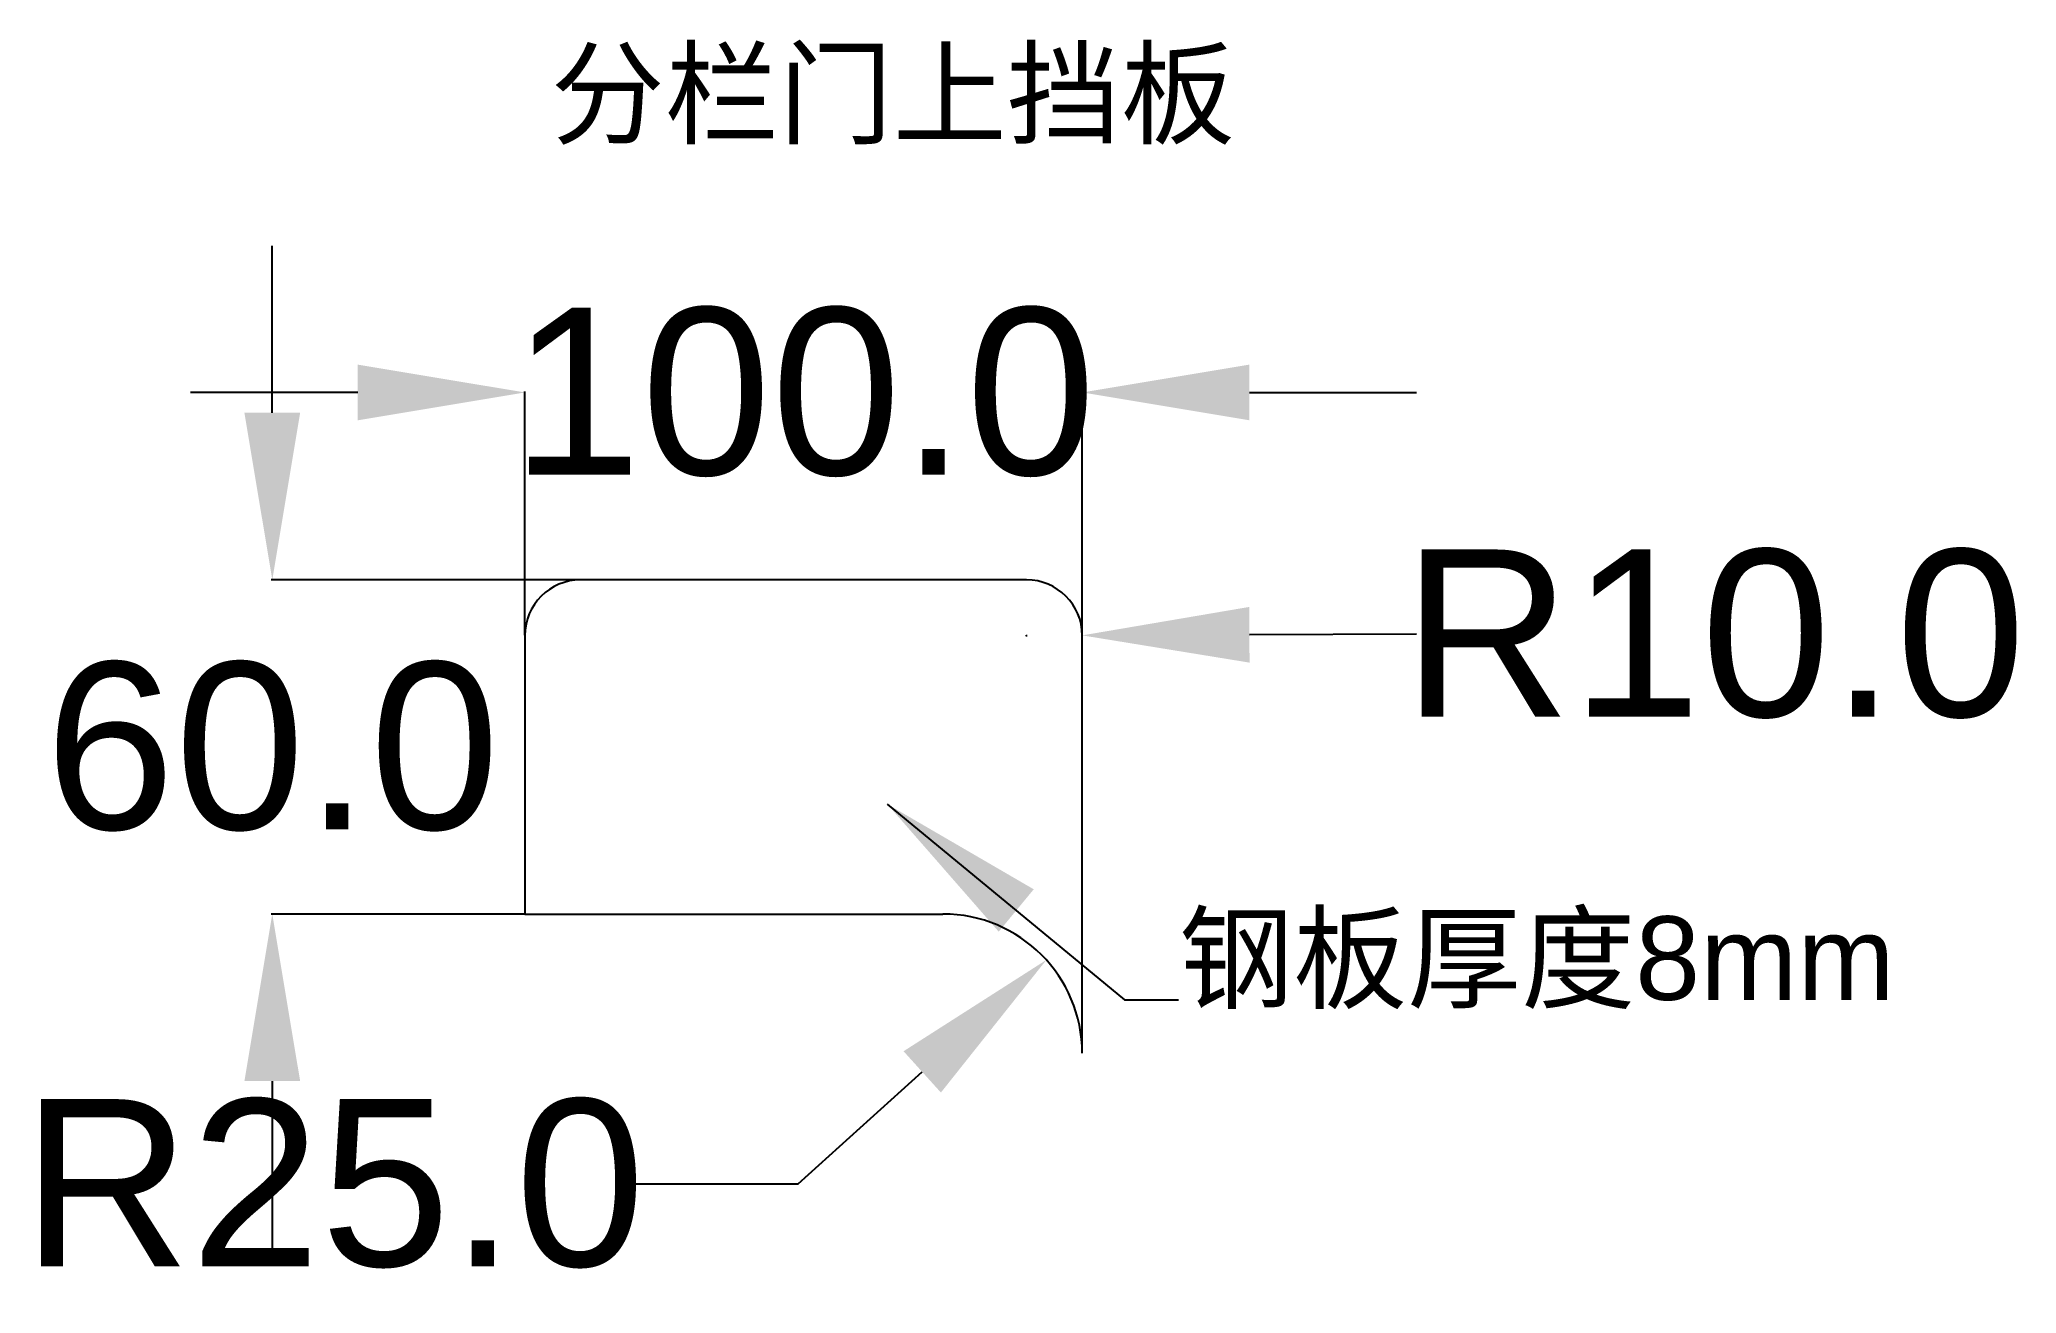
# Model space of a CAD drawing. Header units: millimetres. Extents: x -87 to 268, y -68 to 157.
import ezdxf

# ---------------------------------------------------------------- set-up
doc = ezdxf.new("R2010")
doc.units = ezdxf.units.MM
doc.header["$PDMODE"] = 35
doc.styles.get("Standard").update_dxf_attribs({"font": 'arial.ttf'})
doc.dimstyles.get("Standard").update_dxf_attribs({"dimtxt": 30, "dimasz": 30, "dimexe": 0.18, "dimexo": 0.0625, "dimgap": 0.09, "dimtad": 0, "dimtih": 1, "dimtoh": 1, "dimdec": 1, "dimzin": 0, "dimdsep": 46, "dimtxsty": 'Standard', "dimcen": 0.09, "dimclrd": 3, "dimclre": 3, "dimclrt": 3, "dimadec": 0, "dimazin": 0, "dimtfac": 1, "dimtdec": 1, "dimtofl": 0, "dimtmove": 0, "dimatfit": 3, "dimfxl": 1, "dimtolj": 1, "dimtzin": 0, "dimarcsym": 0})

# ---------------------------------------------------------------- blocks, each defined once
blk = doc.blocks.new('*D18')
at = {"color": 3, "lineweight": -2, "transparency": 16777216}
for p, q in [((-45.33, 90), (-45.33, 120)), ((9.94, 60), (-45.51, 60)), ((-0.06, 0), (-45.51, 0)), ((-45.33, -30), (-45.33, -60))]:
    blk.add_line(p, q, dxfattribs=at)
at = {"color": 3, "transparency": 16777216}
for points in [[(-50.33, 90), (-40.33, 90), (-45.33, 60)], [(-50.33, -30), (-40.33, -30), (-45.33, 0)]]:
    blk.add_solid(points, dxfattribs=at)
at = {"layer": 'Defpoints', "color": 0, "transparency": 16777216}
for p in [(10, 60), (-45.33, 0), (0, 0)]:
    blk.add_point(p, dxfattribs=at)
at = {"color": 3, "transparency": 16777216, "insert": (-45.33, 30), "char_height": 30, "attachment_point": 5}
blk.add_mtext('\\A1;60.0', dxfattribs=at)
blk = doc.blocks.new('*D19')
at = {"color": 3, "lineweight": -2, "transparency": 16777216}
for p, q in [((-30, 93.65), (-60, 93.65)), ((0, 50.06), (0, 93.83)), ((100, 50.06), (100, 93.83)), ((130, 93.65), (160, 93.65))]:
    blk.add_line(p, q, dxfattribs=at)
at = {"color": 3, "transparency": 16777216}
for points in [[(-30, 98.65), (-30, 88.65), (0, 93.65)], [(130, 98.65), (130, 88.65), (100, 93.65)]]:
    blk.add_solid(points, dxfattribs=at)
at = {"layer": 'Defpoints', "color": 0, "transparency": 16777216}
for p in [(100, 93.65), (0, 50), (100, 50)]:
    blk.add_point(p, dxfattribs=at)
at = {"color": 3, "transparency": 16777216, "insert": (50, 93.65), "char_height": 30, "attachment_point": 5}
blk.add_mtext('\\A1;100.0', dxfattribs=at)
blk = doc.blocks.new('*D20')
at = {"color": 3, "lineweight": -2, "transparency": 16777216}
for p, q in [((89.91, 50), (90.09, 50)), ((90, 49.91), (90, 50.09)), ((160, 50.24), (130, 50.14))]:
    blk.add_line(p, q, dxfattribs=at)
at = {"color": 3, "transparency": 16777216}
blk.add_solid([(129.98, 55.14), (130.02, 45.14), (100, 50.03)], dxfattribs=at)
at = {"layer": 'Defpoints', "color": 0, "transparency": 16777216}
for p in [(90, 50), (100, 50.03)]:
    blk.add_point(p, dxfattribs=at)
at = {"color": 3, "transparency": 16777216, "insert": (213.36, 50.24), "char_height": 30, "attachment_point": 5}
blk.add_mtext('\\A1;R10.0', dxfattribs=at)
blk = doc.blocks.new('*D21')
at = {"color": 3, "lineweight": -2, "transparency": 16777216}
for p, q in [((49.02, -48.45), (71.29, -28.35)), ((19.02, -48.45), (49.02, -48.45))]:
    blk.add_line(p, q, dxfattribs=at)
at = {"color": 3, "transparency": 16777216}
blk.add_solid([(67.94, -24.64), (74.64, -32.06), (93.56, -8.25)], dxfattribs=at)
at = {"layer": 'Defpoints', "color": 0, "transparency": 16777216}
for p in [(93.56, -8.25), (75, -25)]:
    blk.add_point(p, dxfattribs=at)
at = {"color": 3, "transparency": 16777216, "insert": (-34.34, -48.45), "char_height": 30, "attachment_point": 5}
blk.add_mtext('\\A1;R25.0', dxfattribs=at)

msp = doc.modelspace()

# ---------------------------------------------------------------- linework, layer by layer
at = {"color": 0}
for p, q in [((90, 60), (10, 60)), ((0, 50), (0, 0)), ((100, -25), (100, 50)), ((0, 0), (75, 0))]:
    msp.add_line(p, q, dxfattribs=at)
for centre, radius, start, end in [((10, 50), 10, 90, 180), ((90, 50), 10, 0, 90), ((75, -25), 25, 0, 90)]:
    msp.add_arc(centre, radius, start, end, dxfattribs=at)

# ---------------------------------------------------------------- texts
at = {"color": 2, "insert": (4.62, 154.82), "char_height": 15, "width": 180.0598, "attachment_point": 1}
msp.add_mtext('{\\fSimSun|b0|i0|c134|p2;分栏门上挡板}', dxfattribs=at)
at = {"color": 3, "insert": (117.38, -0.42), "char_height": 15, "width": 180.0598, "attachment_point": 1}
msp.add_mtext('{\\fSimSun|b0|i0|c134|p2;钢板厚度}8mm', dxfattribs=at)

# ---------------------------------------------------------------- dimensions: what is measured, and where the dimension line sits
at = {"color": 3}
dim = msp.add_linear_dim(base=(-45.33, 0), p1=(10, 60), p2=(0, 0), angle=90, dimstyle='Standard', dxfattribs=at)
dim.commit()
dim.dimension.update_dxf_attribs({"geometry": '*D18', "text_midpoint": (-45.33, 30)})
dim = msp.add_linear_dim(base=(100, 93.65), p1=(0, 50), p2=(100, 50), dimstyle='Standard', dxfattribs=at)
dim.commit()
dim.dimension.update_dxf_attribs({"geometry": '*D19', "text_midpoint": (50, 93.65)})
dim = msp.add_radius_dim(center=(90, 50), mpoint=(100, 50.03), dimstyle='Standard', dxfattribs=at)
dim.commit()
dim.dimension.update_dxf_attribs({"geometry": '*D20', "text_midpoint": (213.36, 50.24)})
dim = msp.add_radius_dim(center=(75, -25), mpoint=(93.56, -8.25), dimstyle='Standard', dxfattribs=at)
dim.commit()
dim.dimension.update_dxf_attribs({"geometry": '*D21', "text_midpoint": (-34.34, -48.45), "dimtype": 164})

# ---------------------------------------------------------------- leaders
at = {"color": 3, "annotation_type": 0, "has_hookline": 1, "hookline_direction": 0, "text_width": 130.35}
msp.add_leader([(65.02, 19.73), (107.61, -15.42), (117.29, -15.42)], dimstyle='Standard', override={"dimgap": 0.09, "dimtad": 0}, dxfattribs=at)

doc.saveas('drawing.dxf')
